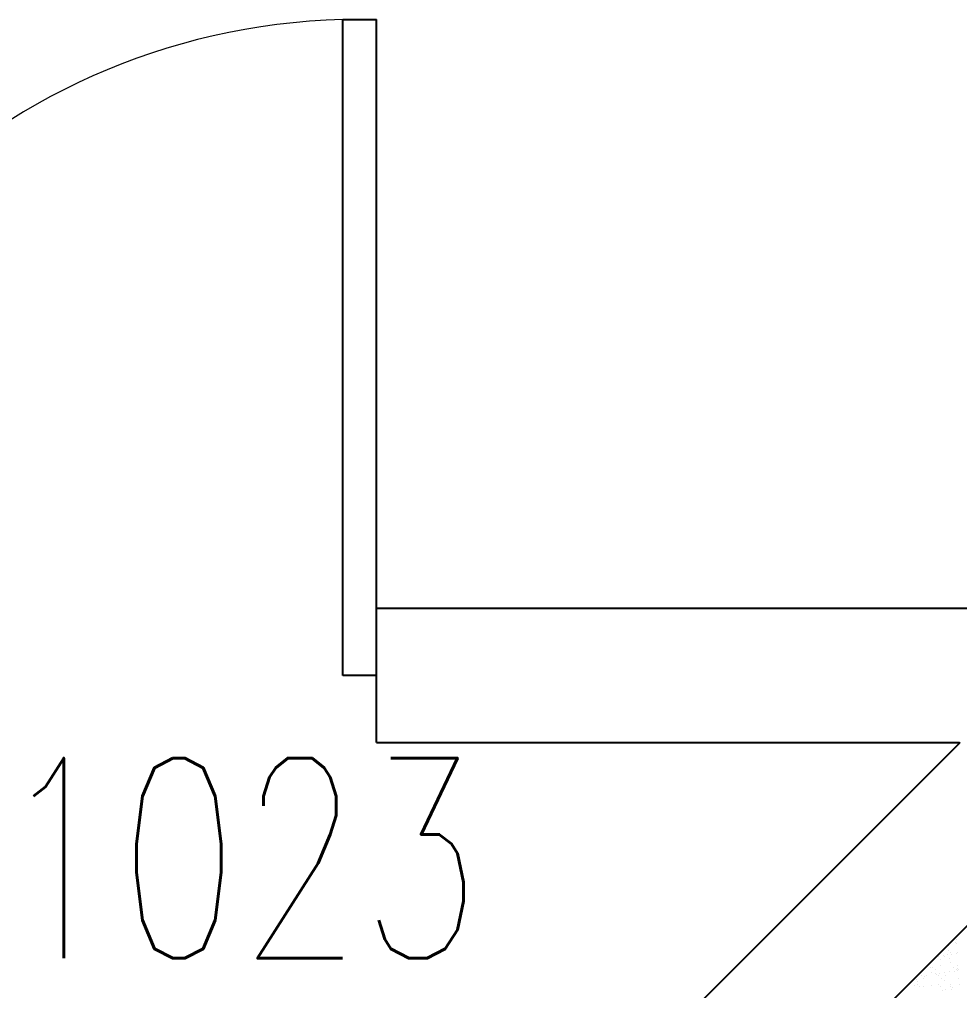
# Model space of a CAD drawing. Header units: millimetres. Extents: x 89805 to 1757503, y 48266 to 267832.
# Drawn here: x 953107 to 954504, y 129108 to 130551 of the extents above; entities that cross this region are included whole.
import ezdxf

# ---------------------------------------------------------------- set-up
doc = ezdxf.new("R2010")
doc.units = ezdxf.units.MM
doc.header["$LTSCALE"] = 1000
for name, color, linetype in [('WALL', 111, 'Continuous'), ('WINDOW', 2, 'Continuous'), ('WINDOW_TEXT', 7, 'Continuous')]:
    doc.layers.add(name, color=color, linetype=linetype)
doc.styles.add('_TCH_WINDOW', font='', dxfattribs={"bigfont": 'GBCBIG'})
doc.styles.get('_TCH_WINDOW').set_extended_font_data('Simplex')

# ---------------------------------------------------------------- blocks, each defined once
blk = doc.blocks.new('$TCHSYS$DOOR2D')
for p, q in [((0.45, 0.975), (0.5, 0.975)), ((0.45, 0), (0.45, 0.975)), ((0.5, 0), (0.5, 0.975)), ((0.5, 0), (0.45, 0))]:
    blk.add_line(p, q)
at = {"lineweight": 13}
blk.add_arc((0.475, 0), 0.975, 91.4693, 180, dxfattribs=at)

msp = doc.modelspace()

# ---------------------------------------------------------------- linework, layer by layer
at = {"color": 8, "ltscale": 0.7}
for p, q in [((954499.7, 129183.3), (954499.7, 129183.3)), ((954487.6, 129174), (954487.6, 129174)), ((954498, 129179.6), (954498, 129179.6)), ((954499.7, 129177.8), (954499.7, 129177.8)), ((954472.6, 129159.1), (954472.6, 129159.1)), ((954474.9, 129154.5), (954474.9, 129154.5)), ((954479.6, 129159.9), (954479.6, 129159.9)), ((954481.5, 129158.2), (954481.5, 129158.2)), ((954486.1, 129160.9), (954486.1, 129160.9)), ((954486.6, 129166.9), (954486.6, 129166.9)), ((954488.3, 129154.8), (954488.3, 129154.8)), ((954490.8, 129164.2), (954490.8, 129164.2)), ((954491.4, 129161.5), (954491.4, 129161.5)), ((954499.5, 129162.6), (954499.5, 129162.6)), ((954500.3, 129164), (954500.3, 129164)), ((954460.1, 129141.4), (954460.1, 129141.4)), ((954463.6, 129141.8), (954463.6, 129141.8)), ((954475.4, 129144.9), (954475.4, 129144.9)), ((954490.2, 129150.2), (954490.2, 129150.2)), ((954494.7, 129141.9), (954494.7, 129141.9)), ((954500.1, 129141.1), (954500.1, 129141.1)), ((954500.9, 129144.7), (954500.9, 129144.7)), ((954502, 129139.4), (954502, 129139.4)), ((954441.5, 129129.1), (954441.5, 129129.1)), ((954446.7, 129129.8), (954446.7, 129129.8)), ((954449.8, 129125.3), (954449.8, 129125.3)), ((954451.8, 129129.4), (954451.8, 129129.4)), ((954454.9, 129130.8), (954454.9, 129130.8)), ((954461.9, 129134.5), (954461.9, 129134.5)), ((954467.8, 129139.1), (954467.8, 129139.1)), ((954468.4, 129132.6), (954468.4, 129132.6)), ((954470, 129132.3), (954470, 129132.3)), ((954471.9, 129130.6), (954471.9, 129130.6)), ((954473.7, 129133.3), (954473.7, 129133.3)), ((954476, 129125.6), (954476, 129125.6)), ((954481.8, 129134.4), (954481.8, 129134.4)), ((954483, 129129.5), (954483, 129129.5)), ((954488.9, 129135.5), (954488.9, 129135.5)), ((954495.4, 129136.2), (954495.4, 129136.2)), ((954498.9, 129139.2), (954498.9, 129139.2)), ((954500.6, 129136.9), (954500.6, 129136.9)), ((954501.6, 129125.5), (954501.6, 129125.5)), ((954436.9, 129115.4), (954436.9, 129115.4)), ((954440, 129123.5), (954440, 129123.5)), ((954440.5, 129116.7), (954440.5, 129116.7)), ((954441.8, 129121.9), (954441.8, 129121.9)), ((954444.7, 129114), (954444.7, 129114)), ((954450.5, 129113.9), (954450.5, 129113.9)), ((954462.5, 129115.3), (954462.5, 129115.3)), ((954471.6, 129116.8), (954471.6, 129116.8)), ((954475.9, 129114.1), (954475.9, 129114.1)), ((954480.6, 129122.7), (954480.6, 129122.7)), ((954489.5, 129116.2), (954489.5, 129116.2)), ((954490.5, 129113.5), (954490.5, 129113.5)), ((954492.4, 129111.9), (954492.4, 129111.9)), ((954502.8, 129116.8), (954502.8, 129116.8)), ((954477.7, 129108), (954477.7, 129108)), ((954482.9, 129108.6), (954482.9, 129108.6)), ((954491, 129109.7), (954491, 129109.7))]:
    msp.add_line(p, q, dxfattribs=at)
at = {"color": 3, "ltscale": 0.7}
msp.add_lwpolyline([(954986.9, 129676.3), (950842.6, 125532), (950948.6, 125425.9), (955199, 129676.3)], dxfattribs=at)
at = {"layer": 'WALL', "color": 4, "ltscale": 0.7}
for p, q in [((953637, 129476.3), (953637, 129676.3)), ((953637, 129676.3), (955375.8, 129676.3))]:
    msp.add_line(p, q, dxfattribs=at)
for points in [[(950837, 125526.5), (954986.9, 129676.3)], [(950837, 125526.5), (954986.9, 129676.3)], [(953637, 129476.3), (954503, 129476.3), (954503.3, 129475.6), (950637, 125609.3)]]:
    msp.add_lwpolyline(points, dxfattribs=at)

# ---------------------------------------------------------------- block references
at = {"layer": 'WINDOW'}
ref = msp.add_blockref('$TCHSYS$DOOR2D', (953137, 129576.3), dxfattribs=dict(at, xscale=1000, yscale=1000, zscale=1000))
ref.add_attrib('A', '乙FM1023', (952544.2, 129155.7), dxfattribs={"layer": 'WINDOW_TEXT', "ltscale": 0.7, "height": 297.5, "style": '_TCH_WINDOW', "width": 0.705882})

doc.saveas('drawing.dxf')
